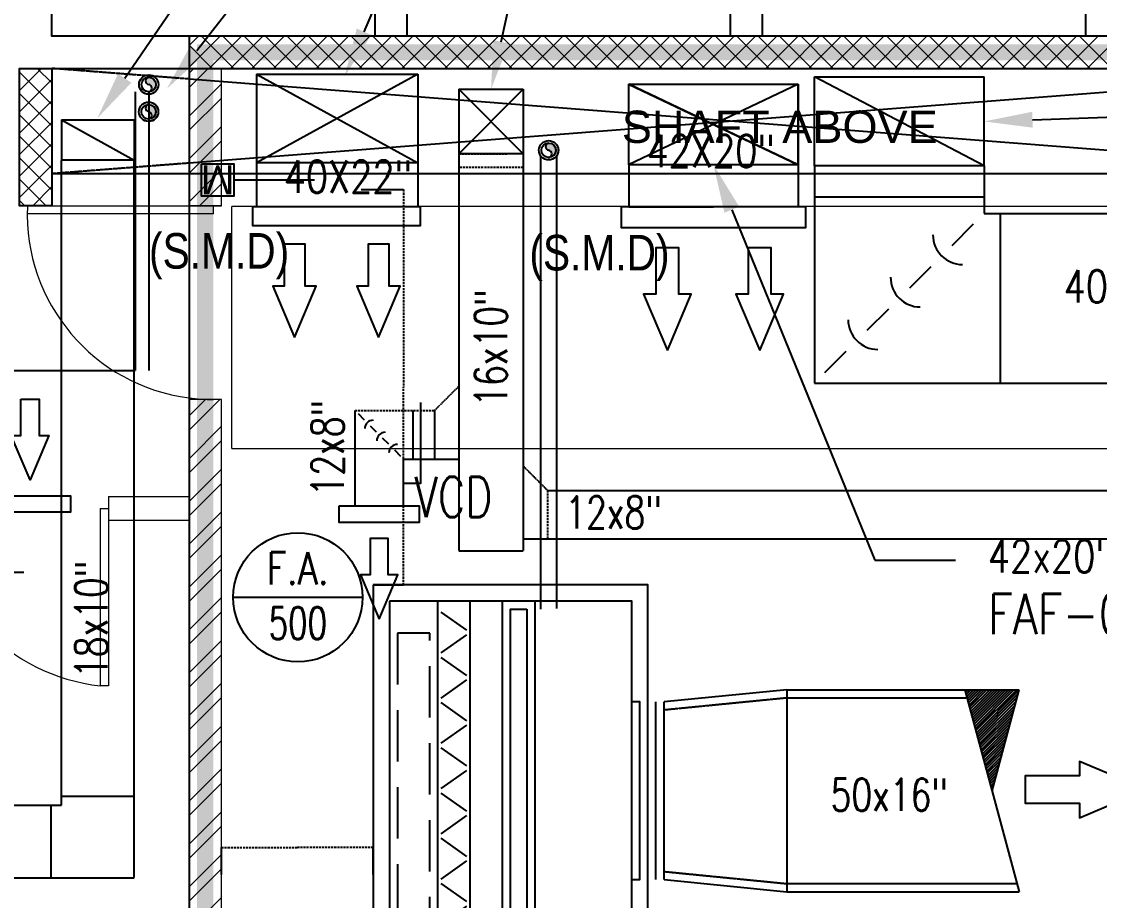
# Model space of a CAD drawing. Header units: inches. Extents: x 1152707 to 1351947, y 326920 to 480291.
# Drawn here: x 1198983 to 1205657, y 344408 to 349849 of the extents above; entities that cross this region are included whole.
import ezdxf
from ezdxf import colors
from ezdxf.entities.mleader import LeaderData, LeaderLine
from ezdxf.enums import TextEntityAlignment as Align
from ezdxf.math import Vec2, Vec3

# ---------------------------------------------------------------- set-up
doc = ezdxf.new("R2010")
doc.units = ezdxf.units.IN
doc.header["$MEASUREMENT"] = 0
for name, pattern in [('DASHED', [19.05, 12.7, -6.35]), ('DASHED2', [9.525, 6.35, -3.175]), ('HIDDEN', [9.525, 6.35, -3.175]), ('HIDDEN2', [4.7625, 3.175, -1.5875])]:
    doc.linetypes.add(name, pattern=pattern)
for name, color, linetype, lineweight in [('A-BLOCK', 43, 'Continuous', 13), ('A-DOOR', 10, 'Continuous', 15), ('A-HATCH CONCRETE', 254, 'Continuous', 5), ('A-LEASING LINE', 7, 'DASHED2', 9), ('escape route', 8, 'HIDDEN', 15), ('wall hatch', 252, 'Continuous', 0)]:
    doc.layers.add(name, color=color, linetype=linetype, lineweight=lineweight)
for name, color, linetype in [('AC-Deffusers', 3, 'Continuous'), ('AC-Equipment', 2, 'Continuous'), ('AC-Exhaust DUCT', 40, 'Continuous'), ('AC-Fresh DUCT', 100, 'Continuous'), ('AC-Ref PIPES', 3, 'Continuous'), ('AC-Smoke Exhaust DUCT', 40, 'Continuous'), ('AC-Smoke Fresh DUCT', 30, 'Continuous'), ('AC-Supply  DUCT', 30, 'Continuous'), ('AC-TEXT', 3, 'Continuous'), ('AC-TEXT Exhaust DUCT', 140, 'Continuous'), ('AC-TEXT Fresh DUCT', 140, 'Continuous'), ('AC-TXT', 3, 'Continuous'), ('dim2', 7, 'Continuous'), ('LGT ELEC', 252, 'Continuous'), ('S-COL', 210, 'Continuous'), ('SHAFT', 7, 'Continuous'), ('TAXT', 3, 'Continuous')]:
    doc.layers.add(name, color=color, linetype=linetype)
doc.styles.add('1', font='romans.shx', dxfattribs={"width": 0.8, "height": 0.125})
doc.styles.add('AC_Duct', font='romans.shx', dxfattribs={"width": 0.8, "height": 0.2})
doc.styles.add('AC_Equipment', font='romans.shx', dxfattribs={"width": 0.75, "height": 0.3})
doc.styles.add('ARIAL', font='ARIALN.TTF')
doc.styles.get("Standard").update_dxf_attribs({"font": 'arial.ttf'})
doc.styles.add('style1', font='arial.ttf')
doc.dimstyles.get("Standard").update_dxf_attribs({"dimtxt": 0.18, "dimasz": 0.18, "dimexe": 0.18, "dimexo": 0.0625, "dimgap": 0.09, "dimtad": 0, "dimtih": 1, "dimtoh": 1, "dimdec": 4, "dimzin": 0, "dimdsep": 46, "dimtxsty": 'Standard', "dimcen": 0.09, "dimadec": 0, "dimazin": 0, "dimtfac": 1, "dimtdec": 4, "dimtofl": 0, "dimtmove": 0, "dimatfit": 3, "dimfxl": 1, "dimtolj": 1, "dimtzin": 0, "dimarcsym": 0})
pattern_1 = [(45, (1341716.94, 266100.54), (-132.58252, 132.58252), []), (45, (1341805.33, 266100.54), (-132.58252, 132.58252), [])]

# ---------------------------------------------------------------- blocks, each defined once
blk = doc.blocks.new('SEDRGFE')
at = {"layer": 'wall hatch', "ltscale": 500}
h = blk.add_hatch(dxfattribs=at)
h.set_pattern_fill('ANSI32', color=250, scale=500)
h.set_pattern_definition(pattern_1)
h.paths.add_polyline_path([(1363460.4, 684587.6), (1363260.4, 684587.6), (1363260.4, 683737.6), (1363416.8, 683737.6), (1363460.4, 683737.6)])
h = blk.add_hatch(dxfattribs=at)
h.set_pattern_fill('ANSI32', color=250, scale=500)
h.set_pattern_definition(pattern_1)
h.paths.add_polyline_path([(1363260.4, 675687.6), (1363260.4, 675587.6)], flags=17)
h.paths.add_polyline_path([(1363260.4, 677187.6), (1363260.4, 677087.6), (1363260.4, 677072.6), (1363260.4, 677172.6)], flags=17)
h.paths.add_polyline_path([(1363260.4, 681937.4), (1363260.4, 678537.6), (1363434.8, 678537.6), (1363434.8, 677887.6), (1363261.8, 677887.6), (1363260.4, 674887.6), (1363460.5, 674887.6), (1363460.9, 682538), (1363260, 682538)])
at = {"color": 250, "linetype": 'Continuous', "ltscale": 100}
blk.add_lwpolyline([(1389809.8, 674587.6), (1389809.8, 680290.5), (1389609.8, 680287.6), (1388060.2, 680287.6), (1388060.2, 686287.6), (1384199.6, 686287.6), (1384199.6, 693088.7), (1385203, 692941.6), (1385236.3, 693138.9), (1385780.3, 696950.3), (1386823.1, 704255.8), (1386865.5, 704552.8), (1351200.3, 709613.1), (1350433.7, 697904.1), (1372210.6, 694796), (1372208.8, 688237.4), (1371310.5, 688237.4), (1371310.5, 688037.6), (1371310.5, 684787.6), (1363260.4, 684787.6), (1363260.4, 684587.6), (1363260.4, 674587.6), (1389809.8, 674587.6)], dxfattribs=at)
at = {"layer": 'A-BLOCK', "color": 250, "ltscale": 100}
for p, q in [((1363260.4, 683737.6), (1363260.4, 684587.6)), ((1363460.4, 683737.6), (1363460.4, 684587.6)), ((1363260.4, 683737.6), (1363460.4, 683737.6)), ((1363460.4, 683737.6), (1363260.4, 683737.6)), ((1363460.4, 683737.6), (1363260.4, 683737.6)), ((1363260.4, 683737.6), (1363460.4, 683737.6)), ((1363460.5, 682538), (1363260.4, 682538)), ((1363260.4, 681937.4), (1363260.4, 682538)), ((1363460.5, 674887.6), (1363460.5, 682538)), ((1363260.4, 678537.6), (1363260.4, 681787.4))]:
    blk.add_line(p, q, dxfattribs=at)
at = {"layer": 'A-DOOR', "color": 250}
for p, q in [((1363410.4, 683734), (1363260.4, 683734)), ((1363410.4, 683686.7), (1363410.4, 683734)), ((1363410.4, 683686.7), (1363260.4, 683686.7)), ((1363410.4, 683686.7), (1363260.4, 683686.7))]:
    blk.add_line(p, q, dxfattribs=at)
blk.add_arc((1363407.1, 683687.3), 1149.3, 262.66914, 270.16735, dxfattribs=at)
at = {"layer": 'A-HATCH CONCRETE', "color": 250, "linetype": 'Continuous'}
for p, q in [((1363260.4, 684728.7), (1363319.3, 684787.6)), ((1363260.4, 684596.1), (1363451.9, 684787.6)), ((1363536.5, 684587.6), (1363336.5, 684787.6)), ((1363384.5, 684587.6), (1363584.5, 684787.6)), ((1363669.1, 684587.6), (1363469.1, 684787.6)), ((1363517.1, 684587.6), (1363717.1, 684787.6)), ((1363801.6, 684587.6), (1363601.6, 684787.6)), ((1363649.6, 684587.6), (1363849.6, 684787.6)), ((1363934.2, 684587.6), (1363734.2, 684787.6)), ((1363782.2, 684587.6), (1363982.2, 684787.6)), ((1364066.8, 684587.6), (1363866.8, 684787.6)), ((1363914.8, 684587.6), (1364114.8, 684787.6)), ((1364199.4, 684587.6), (1363999.4, 684787.6)), ((1364047.4, 684587.6), (1364247.4, 684787.6)), ((1364332, 684587.6), (1364132, 684787.6)), ((1364180, 684587.6), (1364380, 684787.6)), ((1364464.6, 684587.6), (1364264.6, 684787.6)), ((1364312.6, 684587.6), (1364512.6, 684787.6)), ((1364597.1, 684587.6), (1364397.1, 684787.6)), ((1364445.1, 684587.6), (1364645.1, 684787.6)), ((1364729.7, 684587.6), (1364529.7, 684787.6)), ((1364577.7, 684587.6), (1364777.7, 684787.6)), ((1364862.3, 684587.6), (1364662.3, 684787.6)), ((1364710.3, 684587.6), (1364910.3, 684787.6)), ((1364994.9, 684587.6), (1364794.9, 684787.6)), ((1364842.9, 684587.6), (1365042.9, 684787.6)), ((1365127.5, 684587.6), (1364927.5, 684787.6)), ((1364975.5, 684587.6), (1365175.5, 684787.6)), ((1365260.1, 684587.6), (1365060.1, 684787.6)), ((1365108, 684587.6), (1365308, 684787.6)), ((1365392.6, 684587.6), (1365192.6, 684787.6)), ((1365240.6, 684587.6), (1365440.6, 684787.6)), ((1365525.2, 684587.6), (1365325.2, 684787.6)), ((1365373.2, 684587.6), (1365573.2, 684787.6)), ((1365657.8, 684587.6), (1365457.8, 684787.6)), ((1365505.8, 684587.6), (1365705.8, 684787.6)), ((1365790.4, 684587.6), (1365590.4, 684787.6)), ((1365638.4, 684587.6), (1365838.4, 684787.6)), ((1365923, 684587.6), (1365723, 684787.6)), ((1365771, 684587.6), (1365971, 684787.6)), ((1366055.5, 684587.6), (1365855.5, 684787.6)), ((1365903.5, 684587.6), (1366103.5, 684787.6)), ((1366188.1, 684587.6), (1365988.1, 684787.6)), ((1366036.1, 684587.6), (1366236.1, 684787.6)), ((1366320.7, 684587.6), (1366120.7, 684787.6)), ((1366168.7, 684587.6), (1366368.7, 684787.6)), ((1366453.3, 684587.6), (1366253.3, 684787.6)), ((1366301.3, 684587.6), (1366501.3, 684787.6)), ((1366585.9, 684587.6), (1366385.9, 684787.6)), ((1366433.9, 684587.6), (1366633.9, 684787.6)), ((1366718.5, 684587.6), (1366518.5, 684787.6)), ((1366566.5, 684587.6), (1366766.5, 684787.6)), ((1366851, 684587.6), (1366651, 684787.6)), ((1366699, 684587.6), (1366899, 684787.6)), ((1366983.6, 684587.6), (1366783.6, 684787.6)), ((1366831.6, 684587.6), (1367031.6, 684787.6)), ((1367116.2, 684587.6), (1366916.2, 684787.6)), ((1366964.2, 684587.6), (1367164.2, 684787.6)), ((1367248.8, 684587.6), (1367048.8, 684787.6)), ((1367096.8, 684587.6), (1367296.8, 684787.6)), ((1367381.4, 684587.6), (1367181.4, 684787.6)), ((1367229.4, 684587.6), (1367429.4, 684787.6)), ((1367514, 684587.6), (1367314, 684787.6)), ((1367362, 684587.6), (1367562, 684787.6)), ((1367646.5, 684587.6), (1367446.5, 684787.6)), ((1367494.5, 684587.6), (1367694.5, 684787.6)), ((1367779.1, 684587.6), (1367579.1, 684787.6)), ((1367627.1, 684587.6), (1367827.1, 684787.6)), ((1367911.7, 684587.6), (1367711.7, 684787.6)), ((1367759.7, 684587.6), (1367959.7, 684787.6)), ((1368044.3, 684587.6), (1367844.3, 684787.6)), ((1367892.3, 684587.6), (1368092.3, 684787.6)), ((1368176.9, 684587.6), (1367976.9, 684787.6)), ((1368024.9, 684587.6), (1368224.9, 684787.6)), ((1368309.5, 684587.6), (1368109.5, 684787.6)), ((1368157.4, 684587.6), (1368357.4, 684787.6)), ((1368442, 684587.6), (1368242, 684787.6)), ((1368290, 684587.6), (1368490, 684787.6)), ((1368574.6, 684587.6), (1368374.6, 684787.6)), ((1368422.6, 684587.6), (1368622.6, 684787.6)), ((1368707.2, 684587.6), (1368507.2, 684787.6)), ((1368555.2, 684587.6), (1368755.2, 684787.6)), ((1368839.8, 684587.6), (1368639.8, 684787.6)), ((1368687.8, 684587.6), (1368887.8, 684787.6)), ((1368972.4, 684587.6), (1368772.4, 684787.6)), ((1368820.4, 684587.6), (1369010.5, 684777.7)), ((1363403.9, 684587.6), (1363260.4, 684731)), ((1363271.3, 684587.6), (1363260.4, 684598.4))]:
    blk.add_line(p, q, dxfattribs=at)
at = {"layer": 'escape route', "color": 250, "ltscale": 0.5}
for p, q in [((1363524.6, 683734), (1381474.6, 683734)), ((1363524.6, 682234), (1363524.6, 683734)), ((1363524.6, 682234), (1382974.6, 682234))]:
    blk.add_line(p, q, dxfattribs=at)
at = {"layer": 'S-COL', "color": 250}
for points in [[(1364410.5, 684787.6), (1364410.5, 684787.6), (1363260.4, 684787.6)], [(1363260.4, 684587.6), (1369010.5, 684587.6), (1369010.5, 684787.6)], [(1366610.5, 684787.6), (1366610.5, 684787.6), (1364610.5, 684787.6)], [(1368810.5, 684787.6), (1368810.5, 684787.6), (1366810.5, 684787.6)]]:
    blk.add_lwpolyline(points, dxfattribs=at)
at = {"layer": 'SHAFT', "color": 250, "ltscale": 0.5}
for p, q in [((1363260.4, 684003.4), (1370810.5, 684587.6)), ((1370785.5, 683937.6), (1363260.4, 684521.6)), ((1363260.4, 683937.6), (1370785.5, 683937.6))]:
    blk.add_line(p, q, dxfattribs=at)
at = {"layer": 'TAXT', "color": 250, "ltscale": 100, "style": 'style1'}
blk.add_text('SHAFT ABOVE', height=200, dxfattribs=at).set_placement((1365939.3, 684126.2))
blk.add_text('SHAFT ABOVE', height=200, dxfattribs=at).set_placement((1365939.3, 684126.2))
blk = doc.blocks.new('SWDFHGTRD')
at = {"layer": 'A-HATCH CONCRETE'}
h = blk.add_hatch(dxfattribs=at)
h.set_pattern_fill('ANSI37', color=254, scale=750)
h.set_pattern_definition([(45, (1178477.49, -15519.69), (-66.29126, 66.29126), []), (135, (1178477.49, -15519.69), (-66.29126, -66.29126), [])])
h.paths.add_polyline_path([(1199171, 402117.3), (1198971, 402117.3), (1198971, 402967.3), (1199171, 402967.3)])
at = {"color": 254, "linetype": 'Continuous', "ltscale": 100}
blk.add_lwpolyline([(1226570.4, 392967.3), (1226570.4, 398670.2), (1226370.4, 398667.3), (1224820.8, 398667.3), (1224820.8, 404667.3), (1220960.1, 404667.3), (1220960.1, 411468.5), (1221963.5, 411321.4), (1221996.8, 411518.7), (1222540.8, 415330), (1223583.7, 422635.6), (1223626, 422932.6), (1187960.8, 427992.9), (1187194.3, 416283.8), (1208971.1, 413175.8), (1208969.3, 406617.2), (1208071, 406617.2), (1208071, 406417.3), (1208071, 403167.3), (1200021, 403167.3), (1200021, 402967.3), (1200021, 392967.3), (1226570.4, 392967.3)], dxfattribs=at)
at = {"layer": 'A-BLOCK', "color": 254, "ltscale": 100}
for p, q in [((1199171, 402967.3), (1200010.8, 402967.3)), ((1199171, 402967.3), (1200010.8, 402967.3)), ((1200021, 402117.3), (1200021, 402967.3)), ((1200221, 400917.8), (1200021, 400917.8)), ((1200021, 400317.2), (1200021, 400917.8)), ((1199521.1, 400317.2), (1199521.1, 400167.2)), ((1199521.1, 400317.2), (1200021, 400317.2)), ((1200021, 400167.2), (1199521.1, 400167.2)), ((1200021, 396917.3), (1200021, 400167.2))]:
    blk.add_line(p, q, dxfattribs=at)
at = {"layer": 'A-DOOR', "color": 254}
for p, q in [((1200021, 402113.8), (1199019.3, 402113.8)), ((1200021, 402066.4), (1199018.4, 402066.4)), ((1200021, 402066.4), (1199018.4, 402066.4)), ((1199471.1, 400242.2), (1199471.1, 399144.2)), ((1199471.1, 400242.2), (1199521.1, 400242.2)), ((1199521.1, 400242.2), (1199521.1, 399144.2)), ((1199521.1, 399144.2), (1199471.1, 399144.2))]:
    blk.add_line(p, q, dxfattribs=at)
for centre, radius, start, end in [((1200167.6, 402067.1), 1149.3, 177.66852, 262.66914), ((1199604, 400322.3), 1185.5, 183.87307, 263.56666)]:
    blk.add_arc(centre, radius, start, end, dxfattribs=at)
at = {"layer": 'S-COL', "color": 254, "linetype": 'ByBlock'}
for points in [[(1205571, 406417.3), (1205571, 403167.3), (1203571, 403167.3), (1203571, 406417.3)], [(1203371, 406417.3), (1203371, 403167.3), (1201371, 403167.3), (1201371, 406417.3)], [(1201171, 406417.3), (1201171, 403167.3), (1199171, 403167.3), (1199171, 406417.3)], [(1198971, 402967.3), (1200021, 402967.3)]]:
    blk.add_lwpolyline(points, dxfattribs=at)
blk.add_lwpolyline([(1199171, 402117.3), (1198971, 402117.3), (1198971, 402967.3), (1199171, 402967.3)], close=True, dxfattribs=at)
at = {"layer": 'SHAFT', "color": 254, "linetype": 'HIDDEN', "ltscale": 0.5}
for p, q in [((1200021, 402901.4), (1199171, 402967.3)), ((1199170.4, 402317.3), (1200021, 402383.1)), ((1199170.4, 402317.3), (1200021, 402317.3))]:
    blk.add_line(p, q, dxfattribs=at)
blk = doc.blocks.new('AHU 5')
at = {"layer": 'AC-Equipment', "color": 6, "linetype": 'Continuous'}
for p, q in [((0.55, 0.15), (-0.55, 0.15)), ((0.55, 0.1), (-0.55, 0.1)), ((0.55, 0.05), (-0.55, 0.05))]:
    blk.add_line(p, q, dxfattribs=at)
at = {"layer": 'AC-Equipment', "linetype": 'Continuous'}
for p, q in [((-1.175, -0.65), (1.175, -0.65)), ((1.175, -0.85), (-1.175, -0.85)), ((1.175, -1.05), (-1.175, -1.05)), ((1.175, -1.25), (-1.175, -1.25))]:
    blk.add_line(p, q, dxfattribs=at)
at = {"layer": 'AC-Equipment', "color": 6, "linetype": 'Continuous', "ltscale": 0.02}
for p, q in [((-0.9943, -1.07), (-1.1063, -1.23)), ((-0.8543, -1.23), (-0.9663, -1.07)), ((-0.7142, -1.07), (-0.8262, -1.23)), ((-0.5742, -1.23), (-0.6862, -1.07)), ((-0.4341, -1.07), (-0.5462, -1.23)), ((-0.2941, -1.23), (-0.4061, -1.07)), ((-0.154, -1.07), (-0.2661, -1.23)), ((-0.014, -1.23), (-0.126, -1.07)), ((0.126, -1.07), (0.014, -1.23)), ((0.2661, -1.23), (0.154, -1.07)), ((0.4061, -1.07), (0.2941, -1.23)), ((0.5462, -1.23), (0.4341, -1.07)), ((0.6862, -1.07), (0.5742, -1.23)), ((0.8262, -1.23), (0.7142, -1.07)), ((0.9663, -1.07), (0.8543, -1.23)), ((1.1063, -1.23), (0.9943, -1.07))]:
    blk.add_line(p, q, dxfattribs=at)
at = {"layer": 'AC-Equipment', "color": 20, "linetype": 'Continuous'}
blk.add_lwpolyline([(-1.275, -1.65), (1.275, -1.65), (1.275, 0.05), (-1.275, 0.05)], close=True, dxfattribs=at)
at = {"layer": 'AC-Equipment', "linetype": 'Continuous'}
blk.add_lwpolyline([(0.55, -0.05), (0.55, 0), (-0.55, 0), (-0.55, -0.05)], dxfattribs=at)
blk.add_lwpolyline([(-1.175, -1.55), (1.175, -1.55), (1.175, -0.05), (-1.175, -0.05)], close=True, dxfattribs=at)
at = {"layer": 'AC-Equipment', "color": 6, "linetype": 'Continuous'}
blk.add_lwpolyline([(-1.125, -0.7), (1.125, -0.7), (1.125, -0.8), (-1.125, -0.8)], close=True, dxfattribs=at)
at = {"layer": 'AC-Equipment', "color": 6, "linetype": 'DASHED2', "ltscale": 0.05}
blk.add_lwpolyline([(-0.975, -1.5), (0.975, -1.5), (0.975, -1.3), (-0.975, -1.3)], close=True, dxfattribs=at)
blk = doc.blocks.new('Arrow')
at = {"color": 6, "ltscale": 0.02}
blk.add_lwpolyline([(0, 0), (0.55, -0.2325), (0.55, -0.1125), (1, -0.1125), (1, 0.1125), (0.55, 0.1125), (0.55, 0.2325)], close=True, dxfattribs=at)
blk = doc.blocks.new('*U96')
h = blk.add_hatch()
h.set_pattern_fill('ANSI31', color=6, scale=0.003725, style=0)
h.set_pattern_definition([(45, (-566.428653, -149.213024), (-0.00836247153, 0.00836247153), [])])
h.paths.add_polyline_path([(0, 0), (0, -0.3349), (0.625, -0.1675)])
for p, q in [((0, 0), (1.25, -0.3349)), ((0, 0), (0, -0.3349)), ((1.25, 0), (1.25, -0.3349)), ((0.625, -0.1675), (0, -0.3349))]:
    blk.add_line(p, q)
blk = doc.blocks.new('*U98')
at = {"color": 6}
blk.add_line((0, 0.25), (0.45, 0), dxfattribs=at)
for p, q in [((0, 0.25), (0, 0)), ((0, 0.25), (0.45, 0.25)), ((0.45, 0.25), (0.45, 0)), ((0.45, 0), (0, 0))]:
    blk.add_line(p, q)
blk = doc.blocks.new('Fresh Air')
at = {"layer": 'AC-Fresh DUCT', "color": 4}
blk.add_line((-0.4, 0), (0.4, 0), dxfattribs=at)
blk.add_circle((0, 0), 0.4, dxfattribs=at)
at = {"layer": 'AC-TEXT Fresh DUCT', "style": 'AC_Duct', "width": 0.8}
blk.add_text('F.A.', height=0.2, dxfattribs=at).set_placement((0, 0.08), align=Align.CENTER)
at = {"layer": 'AC-TEXT Fresh DUCT', "style": 'AC_Duct', "width": 0.7}
blk.add_attdef('FRESH-AIR', text='', height=0.2, dxfattribs=at).set_placement((0, -0.26), align=Align.CENTER)
blk = doc.blocks.new('*U93')
at = {"color": 6}
for p, q in [((0.4, 0.4), (0, 0)), ((0, 0.4), (0.4, 0))]:
    blk.add_line(p, q, dxfattribs=at)
for p, q in [((0, 0.4), (0, 0)), ((0, 0.4), (0.4, 0.4)), ((0.4, 0.4), (0.4, 0)), ((0.4, 0), (0, 0))]:
    blk.add_line(p, q)
blk = doc.blocks.new('Side-Supply1')
at = {"layer": 'AC-Deffusers'}
blk.add_lwpolyline([(0, 0.25), (-0.1, 0.25), (-0.1, -0.25), (0, -0.25)], close=True, dxfattribs=at)
at = {"layer": 'AC-Deffusers', "color": 6, "ltscale": 0.02}
blk.add_lwpolyline([(-0.7, 0), (-0.425, -0.11625), (-0.425, -0.05625), (-0.2, -0.05625), (-0.2, 0.05625), (-0.425, 0.05625), (-0.425, 0.11625)], close=True, dxfattribs=at)
blk = doc.blocks.new('Damper')
at = {"color": 2, "linetype": 'Continuous', "ltscale": 0.02}
blk.add_lwpolyline([(-0.25, 0.1), (-0.25, 0), (0.25, 0)], dxfattribs=at)
blk = doc.blocks.new('*U91')
at = {"color": 6, "linetype": 'Continuous', "ltscale": 0.02}
for p, q in [((-0.2814, 0.2814), (-0.2436, 0.2436)), ((-0.2064, 0.2064), (-0.1686, 0.1686)), ((-0.1314, 0.1314), (-0.0936, 0.0936)), ((-0.0564, 0.0564), (-0.0186, 0.0186))]:
    blk.add_line(p, q, dxfattribs=at)
for centre in [(-0.1879, 0.1879), (-0.1129, 0.1129), (-0.0379, 0.0379)]:
    blk.add_arc(centre, 0.0525, 90, 180, dxfattribs=at)
blk = doc.blocks.new('*U92')
at = {"color": 6}
for p, q in [((1, 0.55), (0, 0)), ((0, 0.55), (1, 0))]:
    blk.add_line(p, q, dxfattribs=at)
for p, q in [((0, 0.55), (0, 0)), ((0, 0.55), (1, 0.55)), ((1, 0.55), (1, 0)), ((1, 0), (0, 0))]:
    blk.add_line(p, q)
blk = doc.blocks.new('Side-Supply2')
at = {"layer": 'AC-Deffusers'}
blk.add_lwpolyline([(0, 0.45), (-0.1, 0.45), (-0.1, -0.45), (0, -0.45)], close=True, dxfattribs=at)
at = {"layer": 'AC-Deffusers', "color": 6, "ltscale": 0.02}
for points in [[(-0.7, 0.225), (-0.425, 0.10875), (-0.425, 0.16875), (-0.2, 0.16875), (-0.2, 0.28125), (-0.425, 0.28125), (-0.425, 0.34125)], [(-0.7, -0.225), (-0.425, -0.34125), (-0.425, -0.28125), (-0.2, -0.28125), (-0.2, -0.16875), (-0.425, -0.16875), (-0.425, -0.10875)]]:
    blk.add_lwpolyline(points, close=True, dxfattribs=at)
blk = doc.blocks.new('*U95')
at = {"color": 2, "linetype": 'Continuous', "ltscale": 0.02}
blk.add_line((0.1, 0), (0.6, 0), dxfattribs=at)
blk.add_lwpolyline([(-0.1, -0.1), (0.1, -0.1), (0.1, 0.1), (-0.1, 0.1)], close=True, dxfattribs=at)
at = {"color": 6, "linetype": 'Continuous'}
blk.add_text('M', height=0.18, dxfattribs=at).set_placement((0, 0), align=Align.MIDDLE_CENTER)
blk = doc.blocks.new('*U225')
at = {"color": 6}
blk.add_line((0, 0.5), (1.05, 0), dxfattribs=at)
for p, q in [((0, 0.5), (0, 0)), ((0, 0.5), (1.05, 0.5)), ((1.05, 0.5), (1.05, 0)), ((1.05, 0), (0, 0))]:
    blk.add_line(p, q)
blk = doc.blocks.new('*U226')
at = {"color": 6}
blk.add_line((0, 0.55), (1.05, 0), dxfattribs=at)
for p, q in [((0, 0.55), (0, 0)), ((0, 0.55), (1.05, 0.55)), ((1.05, 0.55), (1.05, 0)), ((1.05, 0), (0, 0))]:
    blk.add_line(p, q)
blk = doc.blocks.new('*U227')
at = {"color": 6}
for p, q in [((1.05, 0.5), (0, 0)), ((0, 0.5), (1.05, 0))]:
    blk.add_line(p, q, dxfattribs=at)
for p, q in [((0, 0.5), (0, 0)), ((0, 0.5), (1.05, 0.5)), ((1.05, 0.5), (1.05, 0)), ((1.05, 0), (0, 0))]:
    blk.add_line(p, q)
blk = doc.blocks.new('*U205')
at = {"linetype": 'Continuous', "ltscale": 0.02}
for p, q in [((0, 0.1), (-1.05, 0.1)), ((0.1, 0), (0.1, -1.05))]:
    blk.add_line(p, q, dxfattribs=at)
at = {"color": 6, "linetype": 'Continuous', "ltscale": 0.02}
for p, q in [((-0.1975, -0.1975), (-0.065, -0.065)), ((-0.46, -0.46), (-0.3275, -0.3275)), ((-0.7225, -0.7225), (-0.59, -0.59)), ((-0.985, -0.985), (-0.8525, -0.8525))]:
    blk.add_line(p, q, dxfattribs=at)
for centre in [(-0.1326, -0.1326), (-0.3951, -0.3951), (-0.6576, -0.6576)]:
    blk.add_arc(centre, 0.1837, 180, 270, dxfattribs=at)
blk = doc.blocks.new('*D267')
at = {"layer": 'Defpoints', "color": 0, "linetype": 'DASHED', "transparency": 16777216}
for p in [(27745.6, 7956.7), (27745.6, 7789.5), (28685.8, 7789.5)]:
    blk.add_point(p, dxfattribs=at)
at = {"layer": 'dim2', "color": 1, "lineweight": -2, "transparency": 16777216}
for p, q in [((27745.6, 7789.6), (27745.6, 7956.9)), ((28685.8, 7789.6), (28685.8, 7956.9))]:
    blk.add_line(p, q, dxfattribs=at)
at = {"layer": 'dim2', "color": 1, "linetype": 'DASHED', "lineweight": -2, "transparency": 16777216}
for p, q in [((27745.8, 7956.7), (28215.3, 7956.7)), ((28685.6, 7956.7), (28216.2, 7956.7))]:
    blk.add_line(p, q, dxfattribs=at)
at = {"layer": 'dim2', "color": 1, "linetype": 'DASHED', "transparency": 16777216}
for points in [[(27745.8, 7956.8), (27745.8, 7956.7), (27745.6, 7956.7)], [(28685.6, 7956.8), (28685.6, 7956.7), (28685.8, 7956.7)]]:
    blk.add_solid(points, dxfattribs=at)
at = {"layer": 'dim2', "color": 6, "linetype": 'DASHED', "transparency": 16777216, "insert": (28215.7, 7956.7), "char_height": 0.18, "attachment_point": 5}
blk.add_mtext('\\A1;940.17', dxfattribs=at)
blk = doc.blocks.new('*D266')
at = {"layer": 'Defpoints', "color": 0, "linetype": 'DASHED', "transparency": 16777216}
for p in [(28611.2, 12030), (28872.9, 12030), (28685.8, 9582.3)]:
    blk.add_point(p, dxfattribs=at)
at = {"layer": 'dim2', "color": 1, "lineweight": -2, "transparency": 16777216}
for p, q in [((28611.2, 12030), (28873.1, 12030)), ((28685.9, 9582.3), (28873.1, 9582.3))]:
    blk.add_line(p, q, dxfattribs=at)
at = {"layer": 'dim2', "color": 1, "linetype": 'DASHED', "lineweight": -2, "transparency": 16777216}
for p, q in [((28872.9, 12029.8), (28872.9, 10806.3)), ((28872.9, 9582.5), (28872.9, 10806))]:
    blk.add_line(p, q, dxfattribs=at)
at = {"layer": 'dim2', "color": 1, "linetype": 'DASHED', "transparency": 16777216}
for points in [[(28872.9, 12029.8), (28873, 12029.8), (28872.9, 12030)], [(28872.9, 9582.5), (28873, 9582.5), (28872.9, 9582.3)]]:
    blk.add_solid(points, dxfattribs=at)
at = {"layer": 'dim2', "color": 6, "linetype": 'DASHED', "transparency": 16777216, "insert": (28872.9, 10806.1), "char_height": 0.18, "attachment_point": 5}
blk.add_mtext('\\A1;2447.65', dxfattribs=at)
blk = doc.blocks.new('A$C00FA4E35')
at = {"layer": 'AC-Ref PIPES', "linetype": 'Continuous', "ltscale": 100}
for color, points in [(252, [(27295.152, 12635.128, 0.87148734), (27295.258, 12680.128, -0.87148734), (27295.364, 12725.128, -1)]), (252, [(27295.165, 12635.127, 0.87148734), (27295.271, 12680.127, -0.87148734), (27295.377, 12725.127, -1)]), (252, [(27295.3, 12635.047, 0.87148734), (27295.406, 12680.047, -0.87148734), (27295.512, 12725.047, -1)]), (252, [(27295.313, 12635.046, 0.87148734), (27295.418, 12680.046, -0.87148734), (27295.524, 12725.046, -1)]), (252, [(27294.58, 12466.664, 0.87148734), (27294.686, 12511.663, -0.87148734), (27294.792, 12556.663, -1)]), (252, [(27294.593, 12466.663, 0.87148734), (27294.699, 12511.663, -0.87148734), (27294.805, 12556.663, -1)]), (252, [(27294.728, 12466.583, 0.87148734), (27294.834, 12511.583, -0.87148734), (27294.94, 12556.582, -1)]), (252, [(27294.74, 12466.582, 0.87148734), (27294.846, 12511.582, -0.87148734), (27294.952, 12556.582, -1)]), (6, [(29771.21, 12228.052, 0.87148734), (29771.316, 12273.052, -0.87148734), (29771.421, 12318.051, -1)]), (6, [(29771.222, 12228.051, 0.87148734), (29771.328, 12273.051, -0.87148734), (29771.434, 12318.051, -1)]), (6, [(29771.357, 12227.971, 0.87148734), (29771.463, 12272.971, -0.87148734), (29771.569, 12317.971, -1)]), (6, [(29771.37, 12227.97, 0.87148734), (29771.476, 12272.97, -0.87148734), (29771.581, 12317.97, -1)])]:
    blk.add_hatch(color=color, dxfattribs=at).paths.add_polyline_path(points)
at = {"color": 252}
for p, q in [((26754.368, 12461.314), (27204.368, 12211.314)), ((26754.368, 12461.314), (26754.368, 12211.314)), ((26754.368, 12461.314), (27204.368, 12461.314)), ((27204.368, 12461.314), (27204.368, 12211.314)), ((27204.368, 12211.314), (26754.368, 12211.314))]:
    blk.add_line(p, q, dxfattribs=at)
at = {"color": 252, "linetype": 'Continuous', "ltscale": 100}
for points in [[(26504.491, 10732.843), (26616.991, 10732.843), (26616.991, 10507.843), (26676.991, 10507.843), (26560.741, 10232.843), (26444.491, 10507.843), (26504.491, 10507.843), (26504.491, 10732.843)], [(26202.389, 9597.927), (26202.389, 9661.927), (26522.389, 9661.927)]]:
    blk.add_lwpolyline(points, dxfattribs=at)
blk.add_lwpolyline([(26310.741, 10132.843), (26810.741, 10132.843), (26810.741, 10032.843), (26310.741, 10032.843)], close=True, dxfattribs=at)
at = {"layer": 'AC-Exhaust DUCT', "color": 252, "linetype": 'DASHED', "ltscale": 0.02}
for p, q in [((26754.368, 8217.577), (26754.368, 12211.314)), ((27204.368, 7767.577), (27204.368, 12211.314)), ((24197.232, 8217.577), (26754.368, 8217.577)), ((26689.465, 8217.577), (26689.465, 7767.577)), ((26754.368, 8274.549), (27204.368, 8274.549)), ((22612.324, 7767.577), (27204.368, 7767.577))]:
    blk.add_line(p, q, dxfattribs=at)
at = {"layer": 'AC-Fresh DUCT', "linetype": 'DASHED'}
for p, q in [((29214.576, 12251.226), (29514.576, 12251.226)), ((29614.576, 12166.356), (29214.576, 12166.356)), ((28572.94, 10661.494), (29064.576, 10661.494)), ((28872.94, 10069.943), (28872.94, 10361.494)), ((29764.576, 10167.082), (29764.576, 9867.082))]:
    blk.add_line(p, q, dxfattribs=at)
at = {"layer": 'AC-Fresh DUCT', "linetype": 'DASHED', "ltscale": 0.2}
for p, q in [((29214.576, 12251.226), (29214.576, 9792.957)), ((29614.576, 12251.226), (29614.576, 9792.957)), ((29214.576, 10811.494), (29064.576, 10661.494)), ((28572.94, 10069.943), (28572.94, 10661.494)), ((28932.021, 10361.494), (28932.021, 10661.494)), ((29064.576, 10661.494), (29064.576, 10361.494)), ((28872.94, 10361.494), (29214.576, 10361.494)), ((29614.576, 10317.082), (29764.576, 10167.082)), ((29764.576, 10167.082), (43162.398, 10167.082)), ((29614.576, 9867.082), (43286.663, 9867.082)), ((29214.576, 9792.957), (29614.576, 9792.957))]:
    blk.add_line(p, q, dxfattribs=at)
at = {"layer": 'AC-Ref PIPES', "color": 252, "linetype": 'DASHED', "ltscale": 0.0003}
for p, q in [((27295.267, 12680.128), (27295.258, 12680.128)), ((27294.695, 12511.663), (27294.686, 12511.663))]:
    blk.add_line(p, q, dxfattribs=at)
at = {"layer": 'AC-Ref PIPES', "color": 252}
for p, q in [((27336.148, 12679.986), (27340.418, 12679.986)), ((27335.576, 12511.521), (27339.846, 12511.521))]:
    blk.add_line(p, q, dxfattribs=at)
at = {"layer": 'AC-Ref PIPES', "color": 252, "linetype": 'DASHED', "ltscale": 0.02}
for p, q in [((27211.52, 12635.132), (27211.52, 10910.057)), ((27295.889, 12635.132), (27295.889, 10910.057)), ((18904.061, 10910.148), (27211.52, 10910.057))]:
    blk.add_line(p, q, dxfattribs=at)
at = {"layer": 'AC-Ref PIPES', "color": 84, "linetype": 'DASHED', "ltscale": 0.02}
for p, q in [((29722.456, 9432.311), (29722.758, 12237.823)), ((29822.364, 9436.21), (29822.364, 12241.503))]:
    blk.add_line(p, q, dxfattribs=at)
at = {"layer": 'AC-Ref PIPES', "color": 6, "linetype": 'DASHED', "ltscale": 0.0003}
blk.add_line((29771.324, 12273.052), (29771.316, 12273.052), dxfattribs=at)
at = {"layer": 'AC-Ref PIPES', "color": 6}
blk.add_line((29812.206, 12272.91), (29816.476, 12272.91), dxfattribs=at)
at = {"layer": 'AC-Ref PIPES', "color": 252, "linetype": 'ByBlock', "lineweight": -2, "ltscale": 0.02}
blk.add_lwpolyline([(27592.909, 12890.861), (29421.008, 15226.503)], dxfattribs=at)
at = {"layer": 'AC-Ref PIPES', "color": 252, "linetype": 'Continuous', "ltscale": 100}
for centre, radius in [((27295.258, 12680.128), 60), ((27295.406, 12680.047), 60), ((27295.418, 12680.046), 60), ((27295.258, 12680.128), 45), ((27295.271, 12680.127), 45), ((27295.406, 12680.047), 45), ((27295.418, 12680.046), 45), ((27294.686, 12511.663), 60), ((27294.834, 12511.583), 60), ((27294.846, 12511.582), 60), ((27294.686, 12511.663), 45), ((27294.699, 12511.663), 45), ((27294.834, 12511.583), 45), ((27294.846, 12511.582), 45)]:
    blk.add_circle(centre, radius, dxfattribs=at)
at = {"layer": 'AC-Ref PIPES', "color": 252}
for centre in [(27295.271, 12680.127), (27294.699, 12511.663)]:
    blk.add_circle(centre, 60, dxfattribs=at)
at = {"layer": 'AC-Ref PIPES', "color": 6, "linetype": 'Continuous', "ltscale": 100}
for centre, radius in [((29771.316, 12273.052), 60), ((29771.463, 12272.971), 60), ((29771.476, 12272.97), 60), ((29771.316, 12273.052), 45), ((29771.328, 12273.051), 45), ((29771.463, 12272.971), 45), ((29771.476, 12272.97), 45)]:
    blk.add_circle(centre, radius, dxfattribs=at)
at = {"layer": 'AC-Ref PIPES', "color": 6}
blk.add_circle((29771.328, 12273.051), 60, dxfattribs=at)
at = {"layer": 'AC-Ref PIPES', "color": 252, "linetype": 'Continuous', "ltscale": 100}
for centre, start, end in [((27298.416, 12702.62), 97.7218091, 262.0087625), ((27298.428, 12702.62), 97.7218091, 262.0087625), ((27298.563, 12702.54), 97.7218091, 262.0087625), ((27298.576, 12702.539), 97.7218091, 262.0087625), ((27292.101, 12657.635), 277.7218091, 82.0087625), ((27292.113, 12657.635), 277.7218091, 82.0087625), ((27292.248, 12657.554), 277.7218091, 82.0087625), ((27292.261, 12657.554), 277.7218091, 82.0087625), ((27297.844, 12534.156), 97.7218091, 262.0087625), ((27297.856, 12534.156), 97.7218091, 262.0087625), ((27297.991, 12534.075), 97.7218091, 262.0087625), ((27298.004, 12534.075), 97.7218091, 262.0087625), ((27291.529, 12489.171), 277.7218091, 82.0087625), ((27291.541, 12489.17), 277.7218091, 82.0087625), ((27291.676, 12489.09), 277.7218091, 82.0087625), ((27291.689, 12489.089), 277.7218091, 82.0087625)]:
    blk.add_arc(centre, 22.713, start, end, dxfattribs=at)
at = {"layer": 'AC-Ref PIPES', "color": 6, "linetype": 'Continuous', "ltscale": 100}
for centre, start, end in [((29774.473, 12295.544), 97.7218091, 262.0087625), ((29774.486, 12295.544), 97.7218091, 262.0087625), ((29774.621, 12295.463), 97.7218091, 262.0087625), ((29774.633, 12295.463), 97.7218091, 262.0087625), ((29768.158, 12250.559), 277.7218091, 82.0087625), ((29768.17, 12250.558), 277.7218091, 82.0087625), ((29768.305, 12250.478), 277.7218091, 82.0087625), ((29768.318, 12250.478), 277.7218091, 82.0087625)]:
    blk.add_arc(centre, 22.713, start, end, dxfattribs=at)
at = {"layer": 'AC-Ref PIPES', "color": 252, "linetype": 'Continuous', "ltscale": 0.02}
blk.add_solid([(27632.283, 12860.043), (27408.004, 12654.62), (27553.536, 12921.679)], dxfattribs=at)
at = {"layer": 'AC-Smoke Fresh DUCT'}
for p, q in [((27961.961, 12194.254), (27962.166, 11921.893)), ((28961.96, 12194.389), (28961.996, 11927.447)), ((31416.935, 12176.76), (31416.935, 10831.744)), ((32466.935, 12176.76), (32466.935, 11881.744)), ((32466.935, 11881.744), (34329.444, 11881.744)), ((34329.444, 11881.744), (34329.444, 11356.744)), ((34329.444, 10831.744), (34329.444, 11356.744)), ((31416.935, 10831.744), (34329.444, 10831.744))]:
    blk.add_line(p, q, dxfattribs=at)
at = {"layer": 'AC-Smoke Fresh DUCT', "ltscale": 0.02}
for p, q in [((30266.96, 12182.606), (30267.156, 11922.086)), ((31316.959, 12183.399), (31317.156, 11922.879)), ((30267.156, 11922.086), (30792.156, 11922.483)), ((31317.156, 11922.879), (30792.156, 11922.483))]:
    blk.add_line(p, q, dxfattribs=at)
at = {"layer": 'AC-Supply  DUCT', "color": 6, "linetype": 'HIDDEN2', "ltscale": 0.001}
blk.add_line((27729.368, 9992.843), (27729.368, 9996.271), dxfattribs=at)
at = {"layer": 'AC-Supply  DUCT'}
for p, q in [((31246.856, 8932.311), (30485.81, 8857.311)), ((31246.856, 8932.311), (32349.035, 8932.311)), ((31246.856, 8932.311), (31246.856, 7682.311)), ((30485.81, 7757.311), (31246.856, 7682.311)), ((31246.856, 7682.311), (32349.035, 7682.311))]:
    blk.add_line(p, q, dxfattribs=at)
at = {"layer": 'AC-Supply  DUCT', "color": 6, "linetype": 'HIDDEN2', "ltscale": 0.1}
for p, q in [((31251.76, 8882.552), (30490.714, 8807.552)), ((31246.856, 8882.311), (32362.432, 8882.311)), ((30490.714, 7807.07), (31251.76, 7732.07)), ((31246.856, 7732.311), (32670.574, 7732.311))]:
    blk.add_line(p, q, dxfattribs=at)
at = {"layer": 'AC-TEXT', "color": 252, "linetype": 'ByBlock', "lineweight": -2}
blk.add_lwpolyline([(27146.788, 12719.294), (29369.083, 15963.876)], dxfattribs=at)
at = {"layer": 'AC-TEXT', "color": 252}
blk.add_solid([(27188.039, 12691.04), (26977.262, 12471.784), (27105.536, 12747.548)], dxfattribs=at)
at = {"layer": 'AC-Deffusers', "rotation": 90.04328988695414}
for p, xscale, yscale, zscale in [((28457.993, 11922.267), 1155.000000268919, 1155.000000268919, 1155.000000268919), ((30792.156, 11922.483), 1270.50000029581, 1270.50000029581, 1270.50000029581)]:
    blk.add_blockref('Side-Supply2', p, dxfattribs=dict(at, xscale=xscale, yscale=yscale, zscale=zscale))
at = {"layer": 'AC-Equipment', "linetype": 'Continuous', "xscale": 1000.00000023283, "yscale": 1000.00000023283, "zscale": 1000.00000023283, "rotation": 270}
blk.add_blockref('AHU 5', (30335.81, 8307.311), dxfattribs=at)
at = {"layer": 'AC-Exhaust DUCT', "color": 252, "linetype": 'Continuous', "ltscale": 0.02, "xscale": 1000.00000023283, "yscale": 1000.00000023283, "zscale": 1000.00000023283}
blk.add_blockref('*U98', (26754.368, 12211.314), dxfattribs=at)
at = {"layer": 'AC-Fresh DUCT', "linetype": 'DASHED', "xscale": 1000.00000023283, "yscale": 1000.00000023283, "zscale": 1000.00000023283}
blk.add_blockref('*U93', (29214.576, 12251.226), dxfattribs=at)
at = {"layer": 'AC-Fresh DUCT', "linetype": 'DASHED', "xscale": 1000.00000023283, "yscale": 1000.00000023283, "zscale": 1000.00000023283, "rotation": 89.99999999999999}
blk.add_blockref('Damper', (28979.626, 10462.044), dxfattribs=at)
at = {"layer": 'AC-Fresh DUCT', "linetype": 'Continuous', "ltscale": 0.02, "xscale": 1000.00000023283, "yscale": 1000.00000023283, "zscale": 1000.00000023283}
blk.add_blockref('*U91', (28872.94, 10361.494), dxfattribs=at)
at = {"layer": 'AC-Fresh DUCT', "linetype": 'DASHED', "ltscale": 0.2, "xscale": 1000.00000023283, "yscale": 1000.00000023283, "zscale": 1000.00000023283, "rotation": 90}
blk.add_blockref('Side-Supply1', (28721.873, 10069.943), dxfattribs=at)
at = {"layer": 'AC-Smoke Exhaust DUCT', "linetype": 'Continuous', "ltscale": 0.02, "xscale": 1000.00000023283, "yscale": 1000.00000023283, "zscale": 1000.00000023283, "rotation": 180}
blk.add_blockref('*U226', (32466.935, 12726.76), dxfattribs=at)
at = {"layer": 'AC-Smoke Fresh DUCT', "linetype": 'Continuous', "ltscale": 0.02, "xscale": 1000.00000023283, "yscale": 1000.00000023283, "zscale": 1000.00000023283}
for name, p, rotation in [('*U92', (27961.961, 12194.254), 0.007722241743332201), ('*U227', (30266.623, 12183.002), 0.007722241743332201), ('*U225', (31316.96, 12683.002), 180)]:
    blk.add_blockref(name, p, dxfattribs=dict(at, rotation=rotation))
at = {"layer": 'AC-Smoke Fresh DUCT', "linetype": 'Continuous', "xscale": -1000.00000023283, "yscale": 1000.00000023283, "zscale": 1000.00000023283, "rotation": 179.9547566326007}
blk.add_blockref('*U95', (27722.247, 12089.69), dxfattribs=at)
at = {"layer": 'AC-Smoke Fresh DUCT', "linetype": 'Continuous', "ltscale": 0.02, "xscale": 1000.00000023283, "yscale": 1000.00000023283, "zscale": 1000.00000023283}
blk.add_blockref('*U205', (32466.935, 11881.744), dxfattribs=at)
at = {"layer": 'AC-Supply  DUCT', "linetype": 'Continuous'}
for name, p, xscale, yscale, zscale, rotation in [('*U96', (32349.035, 8932.311), -1000.00000023283, 1000.00000023283, 1000.00000023283, 90), ('Arrow', (33470.778, 8315.117), 750.0000001746225, 750.0000001746225, 750.0000001746225, 180)]:
    blk.add_blockref(name, p, dxfattribs=dict(at, xscale=xscale, yscale=yscale, zscale=zscale, rotation=rotation))
at = {"layer": 'AC-TEXT Fresh DUCT', "linetype": 'Continuous', "ltscale": 0.02, "xscale": 1000.00000023283, "yscale": 1000.00000023283, "zscale": 1000.00000023283}
blk.add_blockref('Fresh Air', (28218.584, 9505.207), dxfattribs=at).add_auto_attribs({'FRESH-AIR': '500'})
at = {"color": 252, "linetype": 'Continuous', "ltscale": 100}
for tag, height, style, width, p in [('AHU', 288, 'AC_Equipment', 0.75, (56884.46, 22822.455)), ('B.03', 240, 'AC_Equipment', 0.7, (56884.46, 22467.255)), ('AHU', 288, 'AC_Equipment', 0.75, (63011.551, 19982.621)), ('200', 200, 'AC_Duct', 0.7, (62072.937, 19668.014)), ('B.01', 240, 'AC_Equipment', 0.7, (63011.551, 19627.421)), ('150', 200, 'AC_Duct', 0.7, (54936.662, 19610.001)), ('AHU', 288, 'AC_Equipment', 0.75, (24436.928, 17572.269)), ('B.04', 240, 'AC_Equipment', 0.7, (24436.928, 17217.069)), ('EF', 288, 'AC_Equipment', 0.75, (13361.997, 10940.286)), ('01', 240, 'AC_Equipment', 0.7, (13361.997, 10585.086)), ('AHU', 288, 'AC_Equipment', 0.75, (62113.318, 8777.511)), ('200', 200, 'AC_Duct', 0.7, (61069.801, 8536.962)), ('B.02', 240, 'AC_Equipment', 0.7, (62113.318, 8422.311)), ('MSU', 288, 'AC_Equipment', 0.75, (18640.373, 4334.348)), ('B.01', 240, 'AC_Equipment', 0.7, (18640.373, 3979.148))]:
    blk.add_attdef(tag, text='', height=height, dxfattribs=dict(at, style=style, width=width)).set_placement(p, align=Align.CENTER)
at = {"layer": 'AC-TEXT', "color": 3, "lineweight": 18, "char_height": 160, "attachment_point": 1, "style": 'AC_Duct'}
for s, insert in [('{\\H1.25x;\\C40;42X20"}', (30377.968, 12368.058)), ('{\\H1.25x;\\C40;40X22"}', (28131.514, 12209.319)), ('{\\H1.25x;\\C40;40X22"}', (32960.146, 11529.866))]:
    blk.add_mtext(s, dxfattribs=dict(at, insert=insert))
at = {"layer": 'AC-TEXT', "color": 6, "char_height": 220, "attachment_point": 1, "style": 'ARIAL'}
for insert in [(27297.274, 12127.028), (29652.273, 12115.709)]:
    blk.add_mtext('\\P(S.M.D)', dxfattribs=dict(at, insert=insert))
at = {"layer": 'AC-TEXT Exhaust DUCT', "color": 252, "style": '1', "width": 0.75}
blk.add_text('18x10" ', height=200, rotation=90, dxfattribs=at).set_placement((27039.652, 9005.837, 0))
at = {"layer": 'AC-TEXT Fresh DUCT', "style": '1', "width": 0.75}
for s, p in [('16x10" ', (29513.732, 10685.634, 0)), ('12x8" ', (28502.536, 10129.963))]:
    blk.add_text(s, height=200, rotation=90, dxfattribs=at).set_placement(p)
blk.add_text('12x8" ', height=200, dxfattribs=at).set_placement((29874.488, 9931.14))
at = {"layer": 'AC-TXT', "style": '1', "width": 0.75}
for s, height, p in [('VCD', 250, (28941.416, 10001.673)), ('50x16" ', 200, (31517.235, 8182.922, 0))]:
    blk.add_text(s, height=height, dxfattribs=at).set_placement(p)
at = {"layer": 'dim2', "linetype": 'DASHED'}
dim = blk.add_linear_dim(base=(28872.94, 12029.963), p1=(28685.81, 9582.311), p2=(28611.172, 12029.963), angle=90, dimstyle='Standard', override={"dimdec": 2, "dimclrd": 1, "dimclre": 1, "dimclrt": 6, "dimtdec": 2, "dimfxl": 0.1}, dxfattribs=at)
dim.commit()
dim.dimension.update_dxf_attribs({"geometry": '*D266', "text_midpoint": (28872.94, 10806.137)})
dim = blk.add_linear_dim(base=(27745.6448, 7956.7396), p1=(28685.8101, 7789.4881), p2=(27745.6448, 7789.4881), dimstyle='Standard', override={"dimdec": 2, "dimclrd": 1, "dimclre": 1, "dimclrt": 6, "dimtdec": 2, "dimfxl": 0.1}, dxfattribs=at)
dim.commit()
dim.dimension.update_dxf_attribs({"geometry": '*D267', "text_midpoint": (28215.7275, 7956.7396)})
at = {"layer": 'AC-TEXT'}
ml = blk.add_multileader_mtext('Standard', dxfattribs=at)
ml.set_content('40x22" F.A.D. F/A\\P{\\H1.25x;\\C40;FAF-01, 15\'000 CFM}', color=3, style='AC_Duct')
ml.set_leader_properties(color=6)
ml.build(insert=Vec2(0, 0))
ml.multileader.update_dxf_attribs({"dogleg_length": 0.5, "arrow_head_size": 300})
ctx = ml.context
ctx.base_point, ctx.char_height, ctx.arrow_head_size, ctx.landing_gap_size, ctx.plane_origin = Vec3(29940.07, 14877.393), 200, 300, 200, Vec3(27753.114, 14386.449)
notes = []
notes.append((ctx, [(0, (1, 1, 0), (29440.07, 14877.393), (1, 0), 500, [(0, [(28508.891, 12731.84)], 0, [])])]))
ctx.mtext.insert, ctx.mtext.flow_direction = Vec3(30140.07, 15001.202), 5
ml = blk.add_multileader_mtext('Standard', dxfattribs=at)
ml.set_content('16x10" F.AIR DUCT F/A\\P{\\H1.25x;\\C40;FF-01, 1000 CFM}', color=3, style='AC_Duct')
ml.set_leader_properties(color=6)
ml.build(insert=Vec2(0, 0))
ml.multileader.update_dxf_attribs({"dogleg_length": 0.5, "arrow_head_size": 300})
ctx = ml.context
ctx.base_point, ctx.char_height, ctx.arrow_head_size, ctx.landing_gap_size, ctx.plane_origin = Vec3(29960.373, 14057.992), 200, 300, 200, Vec3(34788.298, 11433.492)
notes.append((ctx, [(1, (1, 1, 0), (29718.084, 14057.992), (1, 0), 242.289, [(0, [(29414.576, 12651.226)], 0, [])])]))
ctx.mtext.insert, ctx.mtext.flow_direction = Vec3(30160.373, 14181.801), 5
ml = blk.add_multileader_mtext('Standard', dxfattribs=at)
ml.set_content('40x22" S.E.A.D. T/A\\P{\\H1.25x;\\C40;SEF-01, 8\'500 CFM}', color=3, style='AC_Duct')
ml.set_leader_properties(color=6)
ml.build(insert=Vec2(0, 0))
ml.multileader.update_dxf_attribs({"dogleg_length": 0.5, "arrow_head_size": 300})
ctx = ml.context
ctx.base_point, ctx.char_height, ctx.arrow_head_size, ctx.landing_gap_size, ctx.plane_origin = Vec3(35661.742, 12544.904), 200, 300, 200, Vec3(33474.785, 12053.96)
notes.append((ctx, [(0, (1, 1, 0), (35161.742, 12544.904), (1, 0), 500, [(0, [(32466.935, 12451.76)], 0, [])])]))
ctx.mtext.insert, ctx.mtext.flow_direction = Vec3(35861.742, 12668.714), 5
ml = blk.add_multileader_mtext('Standard', dxfattribs=at)
ml.set_content('42x20" F.A.D. F/A,T/B\\P{\\H1.25x;\\C40;FAF-01, 6\'300 CFM}', color=3, style='AC_Duct')
ml.set_leader_properties(color=6)
ml.build(insert=Vec2(0, 0))
ml.multileader.update_dxf_attribs({"dogleg_length": 0.5, "arrow_head_size": 300})
ctx = ml.context
ctx.base_point, ctx.char_height, ctx.arrow_head_size, ctx.landing_gap_size, ctx.plane_origin = Vec3(32290.988, 9735.795), 200, 300, 200, Vec3(30104.032, 9244.851)
notes.append((ctx, [(0, (1, 1, 0), (31790.988, 9735.795), (1, 0), 500, [(0, [(30791.96, 12183.002)], 0, [])])]))
ctx.mtext.insert, ctx.mtext.flow_direction = Vec3(32490.988, 9859.605), 5
for ctx, leaders in notes:
    for number, flags, end, landing, length, lines in leaders:
        leader = LeaderData()
        leader.index, (leader.has_last_leader_line, leader.has_dogleg_vector, leader.attachment_direction) = number, flags
        leader.last_leader_point, leader.dogleg_vector, leader.dogleg_length = Vec3(end), Vec3(landing), length
        for number, points, colour, breaks in lines:
            line = LeaderLine()
            line.index, line.vertices, line.color, line.breaks = number, Vec3.list(points), colors.encode_raw_color(colour), breaks
            leader.lines.append(line)
        ctx.leaders.append(leader)

msp = doc.modelspace()

# ---------------------------------------------------------------- linework, layer by layer
at = {"layer": 'A-LEASING LINE', "color": 6, "const_width": 100}
msp.add_lwpolyline([(1187960.8, 374585), (1187193.7, 362875.9), (1209070.5, 359753.6), (1209070.5, 353209.3), (1208170.4, 353209.5), (1208170.4, 349659.4), (1200120.4, 349659.4), (1200120.4, 339559.4), (1226469.7, 339559.4), (1226469.7, 345159.4), (1224720.2, 345159.4), (1224720.2, 351184.4), (1220859.5, 351184.4), (1220859.5, 358172.7), (1221883.1, 358025.9), (1223033.9, 366166.7), (1223041.5, 366165.6), (1223528.6, 369531.2), (1187960.8, 374585)], dxfattribs=at)

# ---------------------------------------------------------------- block references
at = {"color": 252, "linetype": 'Continuous', "ltscale": 100}
msp.add_blockref('A$C00FA4E35', (1172475.4, 336779.5), dxfattribs=at)
at = {"layer": 'AC-Fresh DUCT', "linetype": 'DASHED', "ltscale": 0.1}
msp.add_blockref('SEDRGFE', (-163239.5, -335028.1), dxfattribs=at)
at = {"layer": 'LGT ELEC', "color": 252, "linetype": 'Continuous'}
msp.add_blockref('SWDFHGTRD', (0, -53407.9), dxfattribs=at)

doc.saveas('drawing.dxf')
